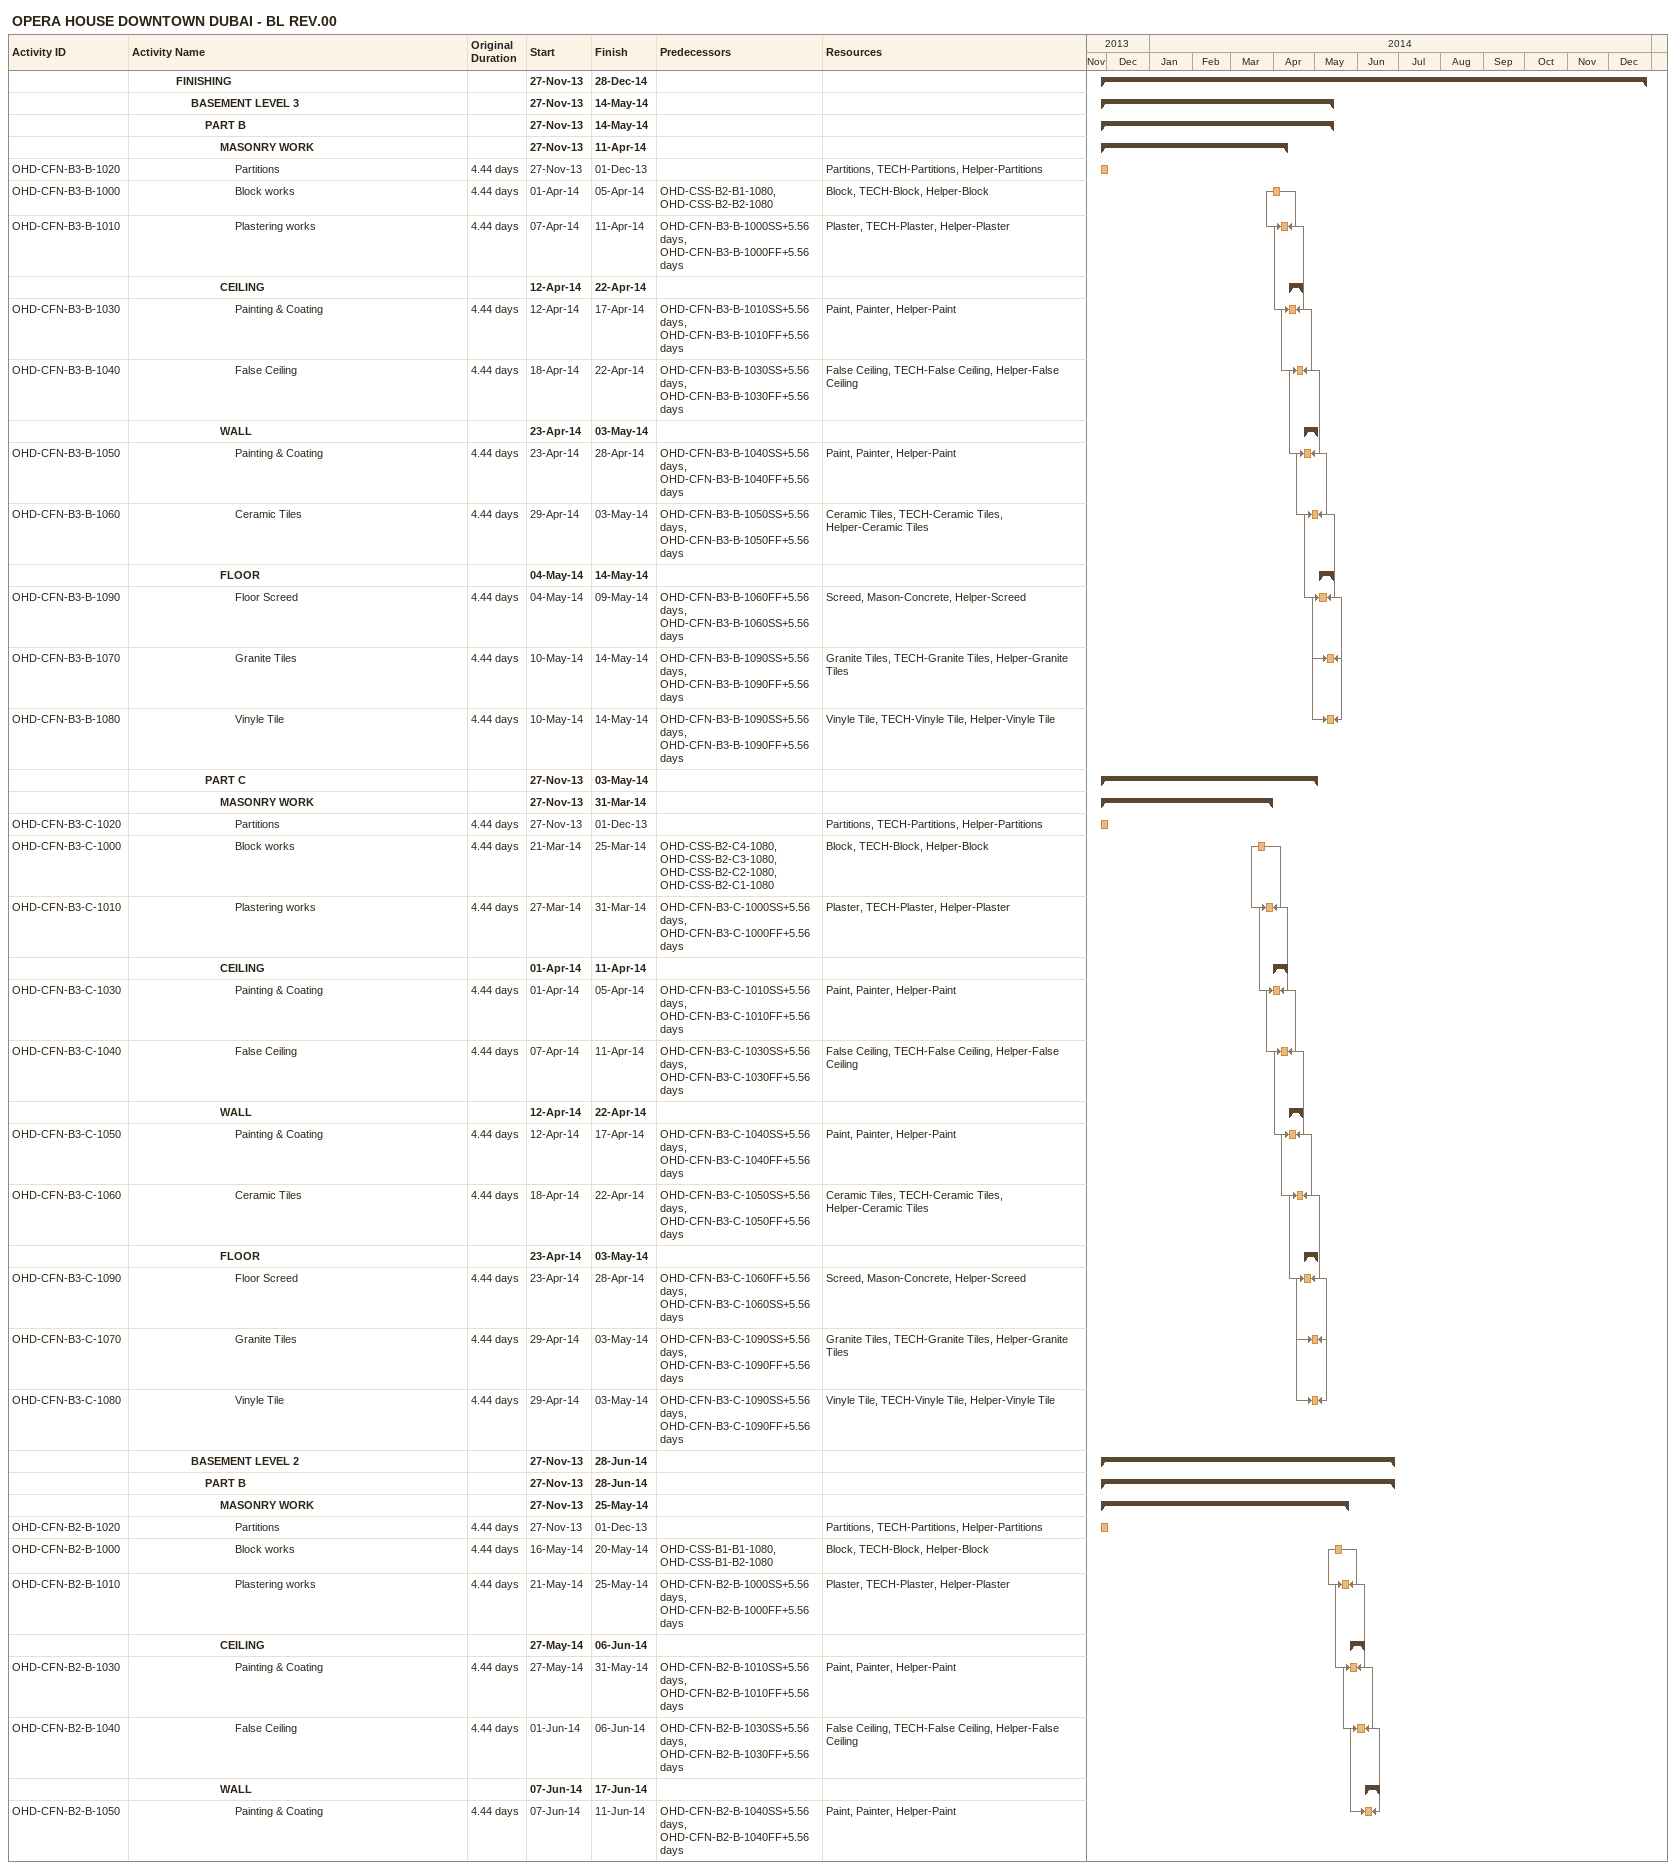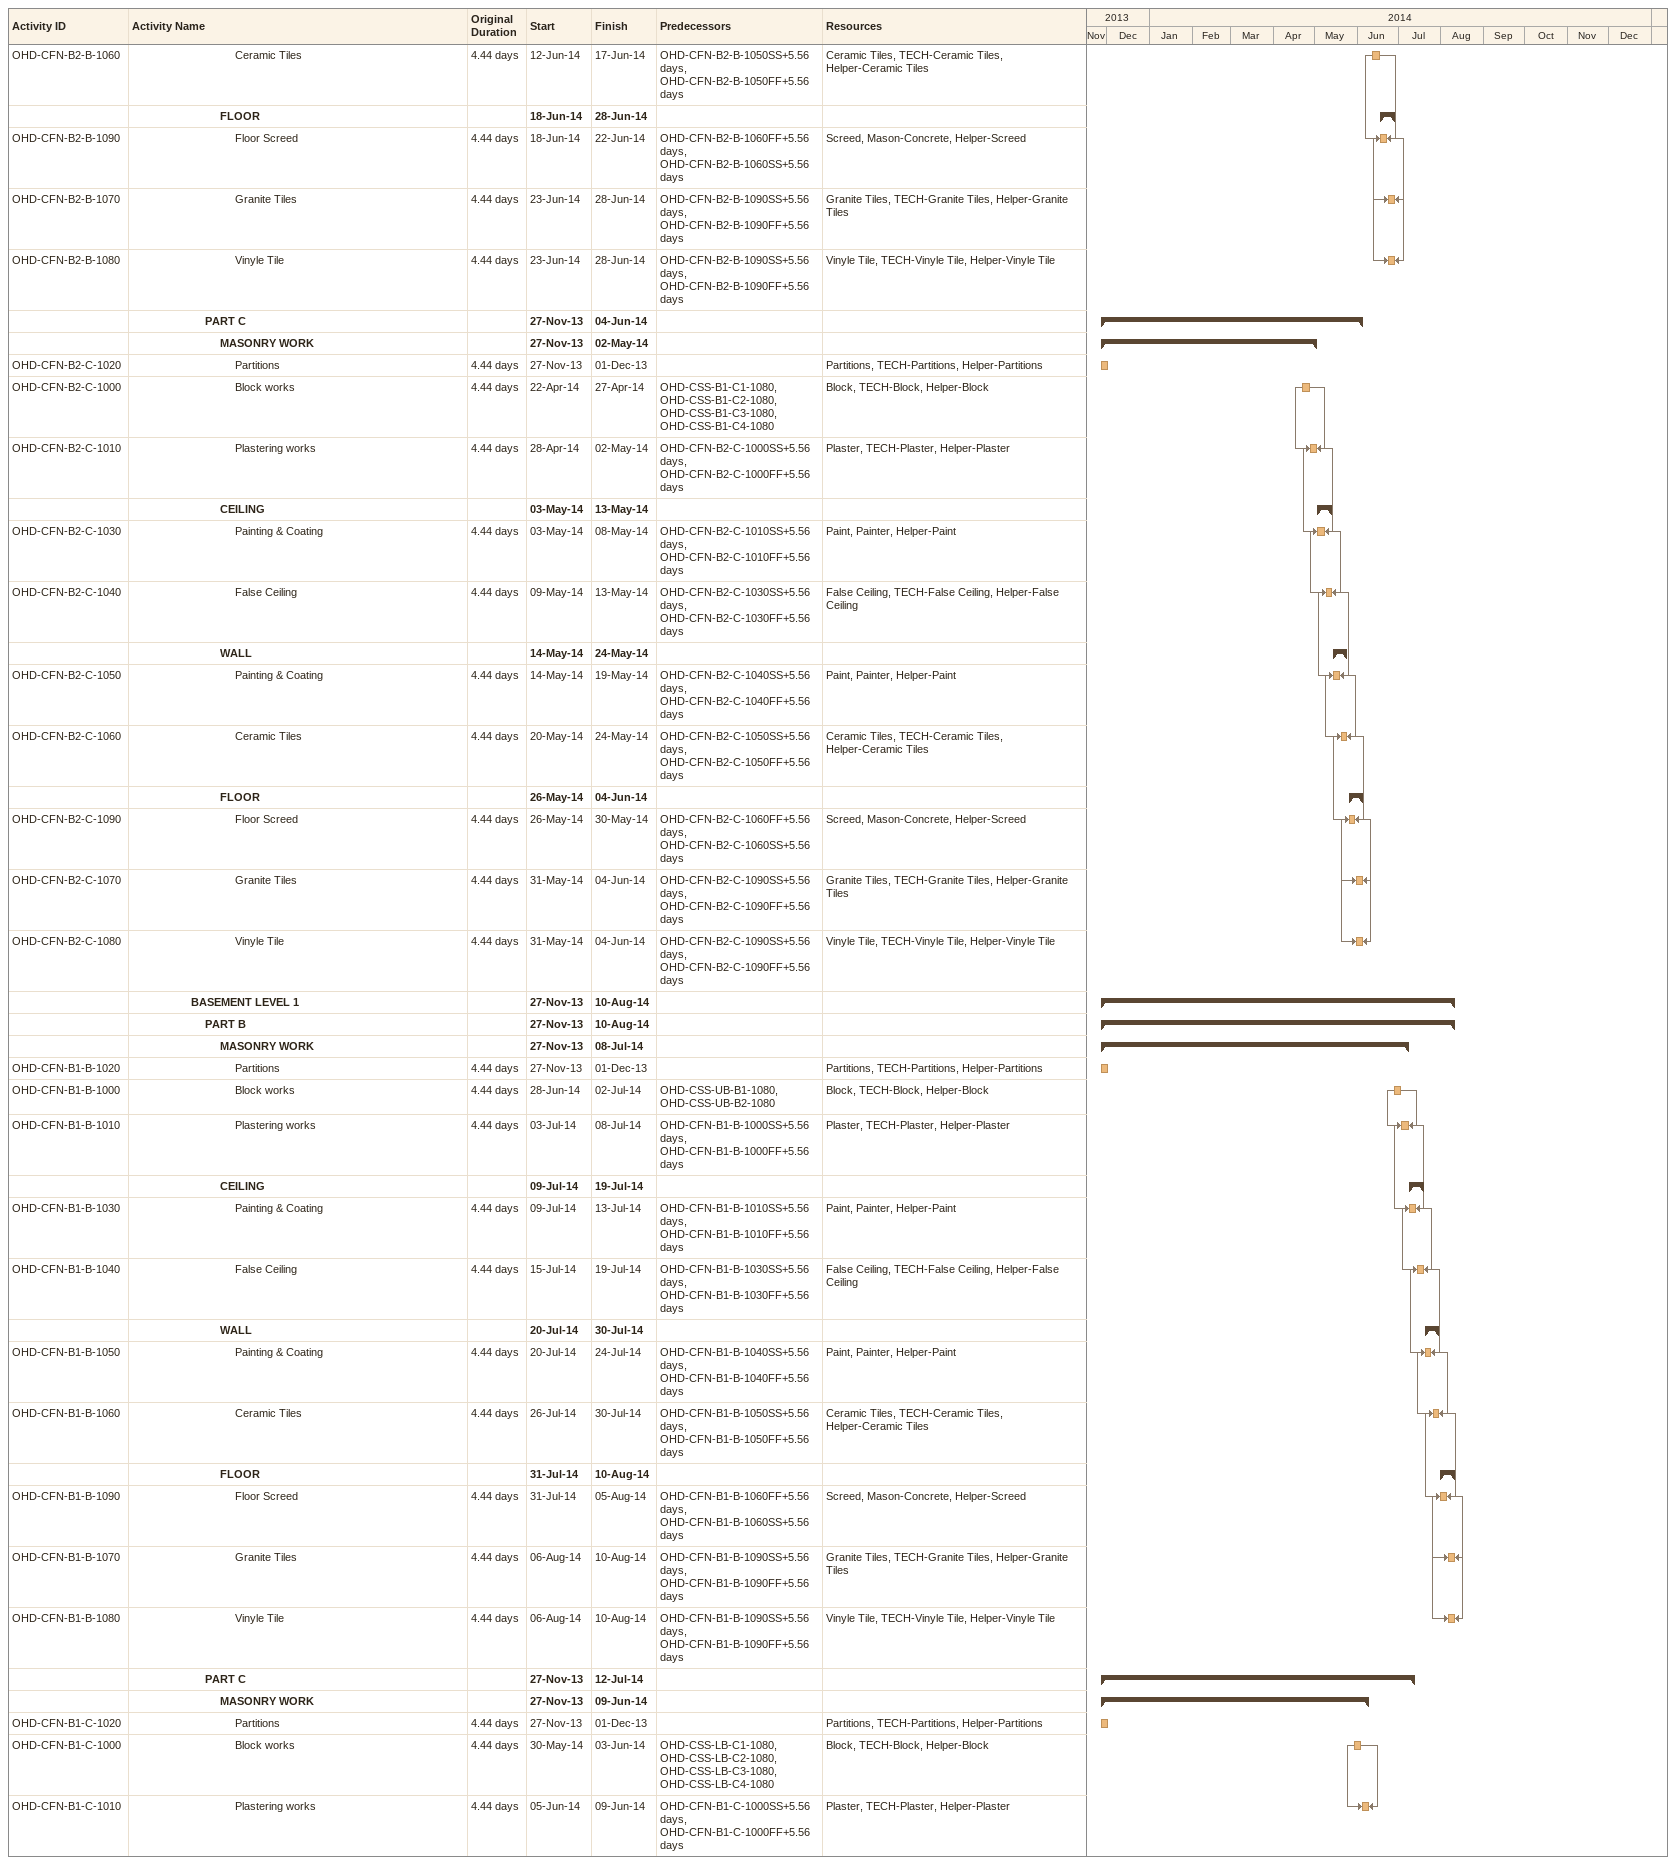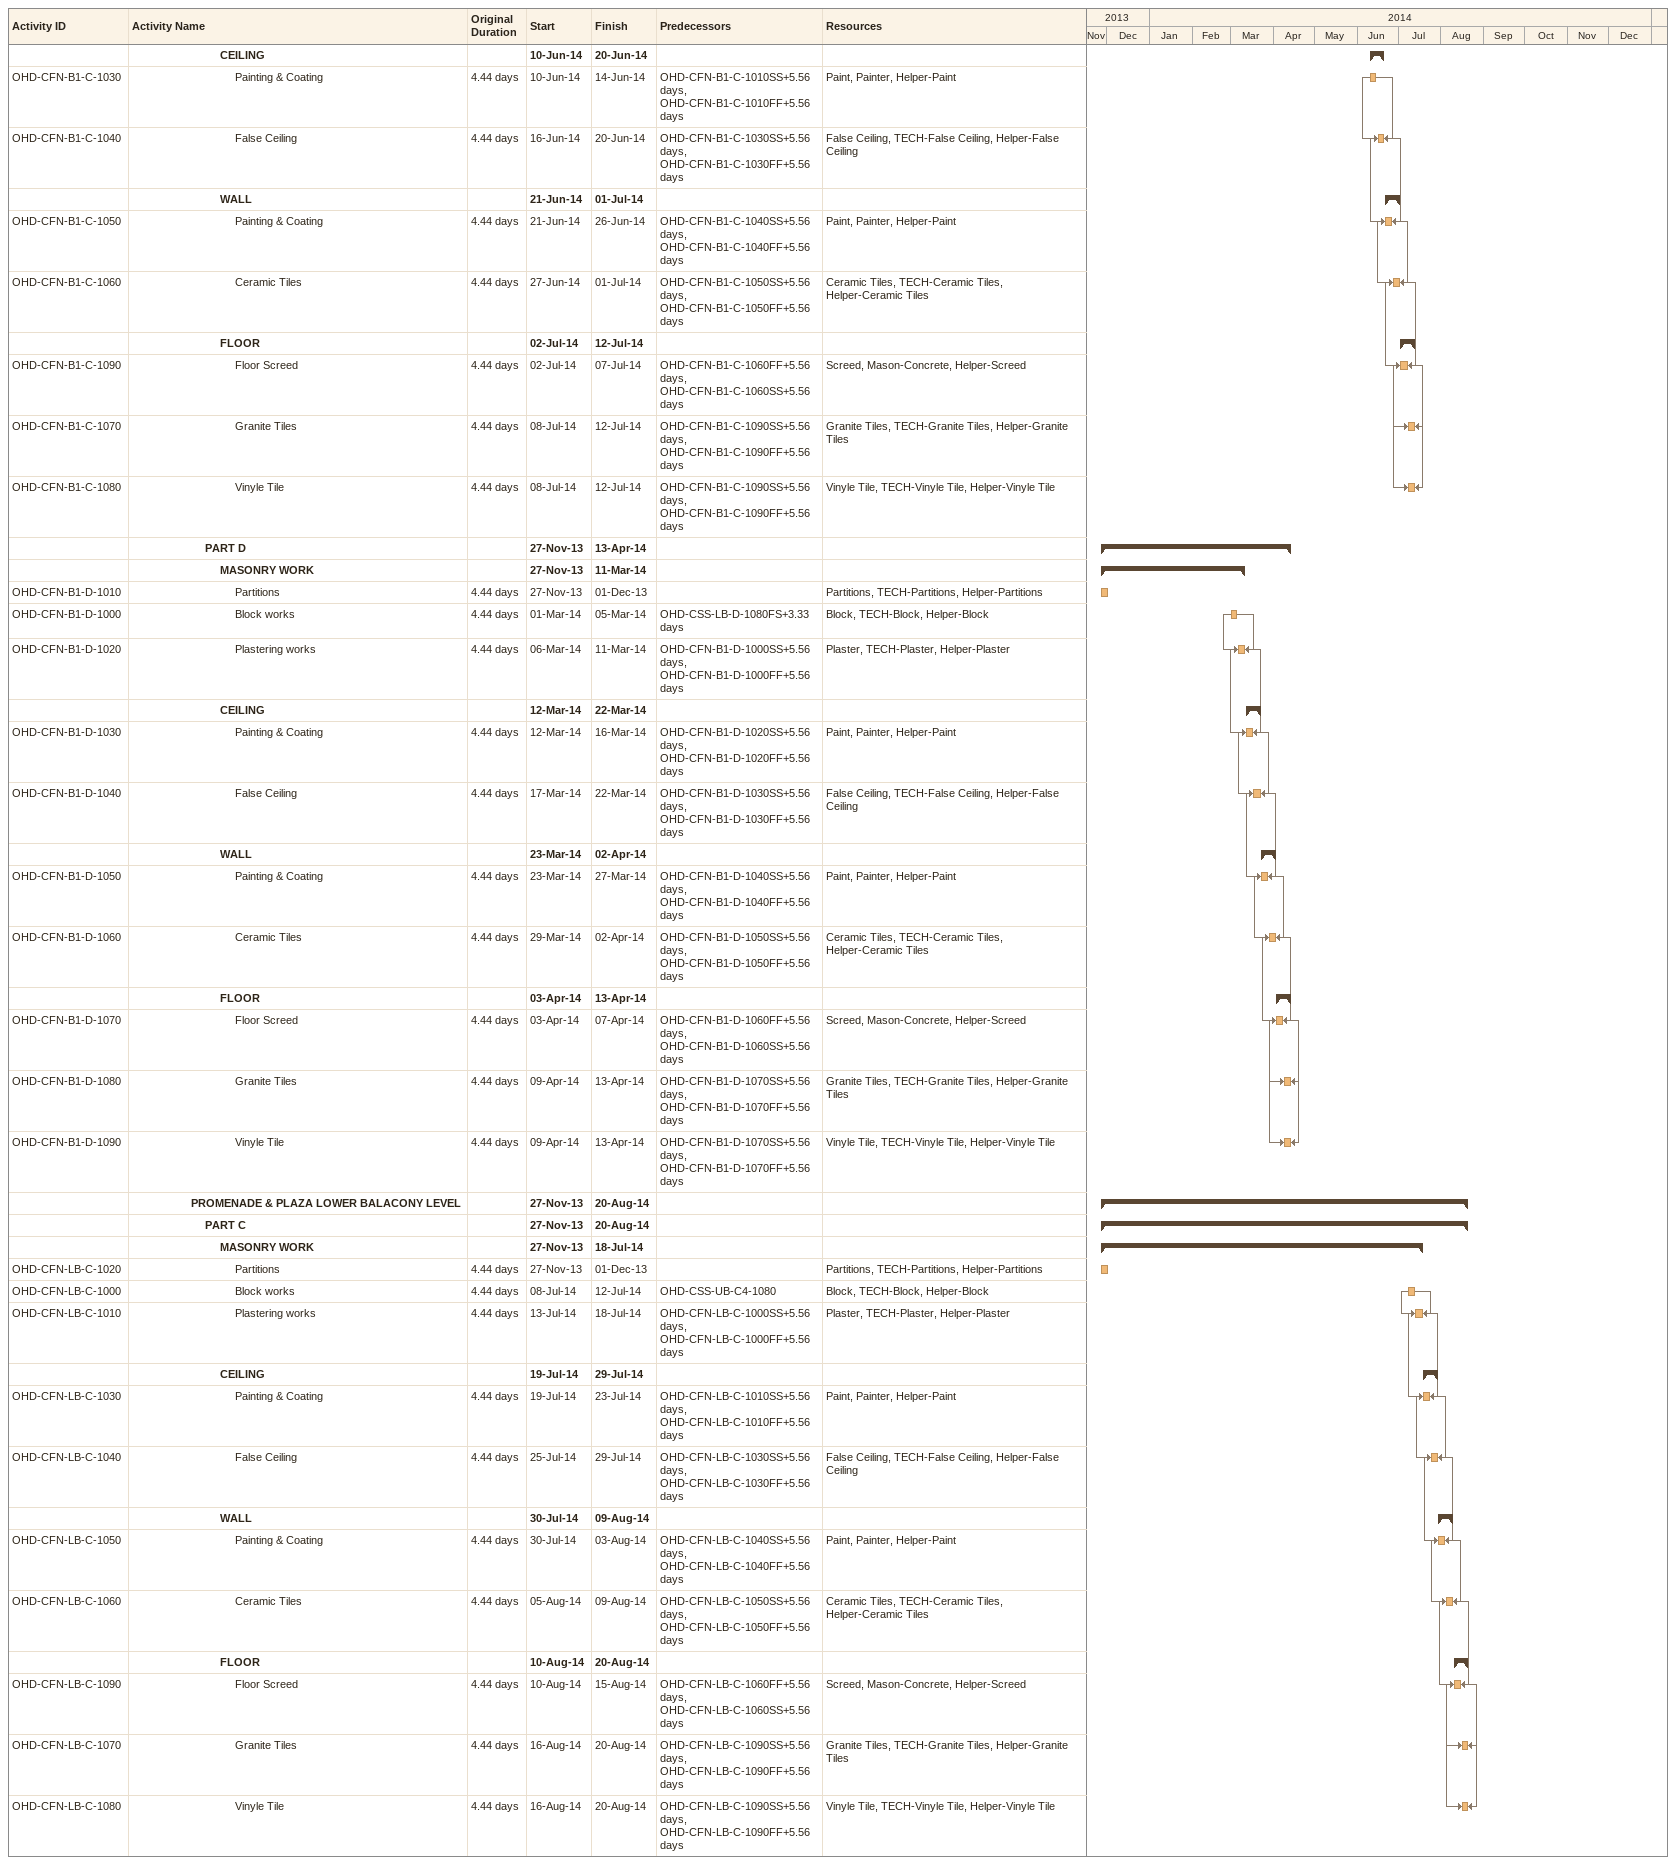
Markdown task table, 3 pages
OPERA HOUSE DOWNTOWN DUBAI - BL REV.00

| ID | Level | Task | Original duration | Start | Finish | Predecessors | Resources |
|---|---|---|---|---|---|---|---|
|  | 4 | **FINISHING** |  | 2013-11-27 | 2014-12-28 |  |  |
|  | 5 | **BASEMENT LEVEL 3** |  | 2013-11-27 | 2014-05-14 |  |  |
|  | 6 | **PART B** |  | 2013-11-27 | 2014-05-14 |  |  |
|  | 7 | **MASONRY WORK** |  | 2013-11-27 | 2014-04-11 |  |  |
| OHD-CFN-B3-B-1020 | 8 | Partitions | 4.44d | 2013-11-27 | 2013-12-01 |  | Partitions, TECH-Partitions, Helper-Partitions |
| OHD-CFN-B3-B-1000 | 8 | Block works | 4.44d | 2014-04-01 | 2014-04-05 | OHD-CSS-B2-B1-1080, OHD-CSS-B2-B2-1080 | Block, TECH-Block, Helper-Block |
| OHD-CFN-B3-B-1010 | 8 | Plastering works | 4.44d | 2014-04-07 | 2014-04-11 | OHD-CFN-B3-B-1000SS+5.56d, OHD-CFN-B3-B-1000FF+5.56d | Plaster, TECH-Plaster, Helper-Plaster |
|  | 7 | **CEILING** |  | 2014-04-12 | 2014-04-22 |  |  |
| OHD-CFN-B3-B-1030 | 8 | Painting & Coating | 4.44d | 2014-04-12 | 2014-04-17 | OHD-CFN-B3-B-1010SS+5.56d, OHD-CFN-B3-B-1010FF+5.56d | Paint, Painter, Helper-Paint |
| OHD-CFN-B3-B-1040 | 8 | False Ceiling | 4.44d | 2014-04-18 | 2014-04-22 | OHD-CFN-B3-B-1030SS+5.56d, OHD-CFN-B3-B-1030FF+5.56d | False Ceiling, TECH-False Ceiling, Helper-False Ceiling |
|  | 7 | **WALL** |  | 2014-04-23 | 2014-05-03 |  |  |
| OHD-CFN-B3-B-1050 | 8 | Painting & Coating | 4.44d | 2014-04-23 | 2014-04-28 | OHD-CFN-B3-B-1040SS+5.56d, OHD-CFN-B3-B-1040FF+5.56d | Paint, Painter, Helper-Paint |
| OHD-CFN-B3-B-1060 | 8 | Ceramic Tiles | 4.44d | 2014-04-29 | 2014-05-03 | OHD-CFN-B3-B-1050SS+5.56d, OHD-CFN-B3-B-1050FF+5.56d | Ceramic Tiles, TECH-Ceramic Tiles, Helper-Ceramic Tiles |
|  | 7 | **FLOOR** |  | 2014-05-04 | 2014-05-14 |  |  |
| OHD-CFN-B3-B-1090 | 8 | Floor Screed | 4.44d | 2014-05-04 | 2014-05-09 | OHD-CFN-B3-B-1060FF+5.56d, OHD-CFN-B3-B-1060SS+5.56d | Screed, Mason-Concrete, Helper-Screed |
| OHD-CFN-B3-B-1070 | 8 | Granite Tiles | 4.44d | 2014-05-10 | 2014-05-14 | OHD-CFN-B3-B-1090SS+5.56d, OHD-CFN-B3-B-1090FF+5.56d | Granite Tiles, TECH-Granite Tiles, Helper-Granite Tiles |
| OHD-CFN-B3-B-1080 | 8 | Vinyle Tile | 4.44d | 2014-05-10 | 2014-05-14 | OHD-CFN-B3-B-1090SS+5.56d, OHD-CFN-B3-B-1090FF+5.56d | Vinyle Tile, TECH-Vinyle Tile, Helper-Vinyle Tile |
|  | 6 | **PART C** |  | 2013-11-27 | 2014-05-03 |  |  |
|  | 7 | **MASONRY WORK** |  | 2013-11-27 | 2014-03-31 |  |  |
| OHD-CFN-B3-C-1020 | 8 | Partitions | 4.44d | 2013-11-27 | 2013-12-01 |  | Partitions, TECH-Partitions, Helper-Partitions |
| OHD-CFN-B3-C-1000 | 8 | Block works | 4.44d | 2014-03-21 | 2014-03-25 | OHD-CSS-B2-C4-1080, OHD-CSS-B2-C3-1080, OHD-CSS-B2-C2-1080, OHD-CSS-B2-C1-1080 | Block, TECH-Block, Helper-Block |
| OHD-CFN-B3-C-1010 | 8 | Plastering works | 4.44d | 2014-03-27 | 2014-03-31 | OHD-CFN-B3-C-1000SS+5.56d, OHD-CFN-B3-C-1000FF+5.56d | Plaster, TECH-Plaster, Helper-Plaster |
|  | 7 | **CEILING** |  | 2014-04-01 | 2014-04-11 |  |  |
| OHD-CFN-B3-C-1030 | 8 | Painting & Coating | 4.44d | 2014-04-01 | 2014-04-05 | OHD-CFN-B3-C-1010SS+5.56d, OHD-CFN-B3-C-1010FF+5.56d | Paint, Painter, Helper-Paint |
| OHD-CFN-B3-C-1040 | 8 | False Ceiling | 4.44d | 2014-04-07 | 2014-04-11 | OHD-CFN-B3-C-1030SS+5.56d, OHD-CFN-B3-C-1030FF+5.56d | False Ceiling, TECH-False Ceiling, Helper-False Ceiling |
|  | 7 | **WALL** |  | 2014-04-12 | 2014-04-22 |  |  |
| OHD-CFN-B3-C-1050 | 8 | Painting & Coating | 4.44d | 2014-04-12 | 2014-04-17 | OHD-CFN-B3-C-1040SS+5.56d, OHD-CFN-B3-C-1040FF+5.56d | Paint, Painter, Helper-Paint |
| OHD-CFN-B3-C-1060 | 8 | Ceramic Tiles | 4.44d | 2014-04-18 | 2014-04-22 | OHD-CFN-B3-C-1050SS+5.56d, OHD-CFN-B3-C-1050FF+5.56d | Ceramic Tiles, TECH-Ceramic Tiles, Helper-Ceramic Tiles |
|  | 7 | **FLOOR** |  | 2014-04-23 | 2014-05-03 |  |  |
| OHD-CFN-B3-C-1090 | 8 | Floor Screed | 4.44d | 2014-04-23 | 2014-04-28 | OHD-CFN-B3-C-1060FF+5.56d, OHD-CFN-B3-C-1060SS+5.56d | Screed, Mason-Concrete, Helper-Screed |
| OHD-CFN-B3-C-1070 | 8 | Granite Tiles | 4.44d | 2014-04-29 | 2014-05-03 | OHD-CFN-B3-C-1090SS+5.56d, OHD-CFN-B3-C-1090FF+5.56d | Granite Tiles, TECH-Granite Tiles, Helper-Granite Tiles |
| OHD-CFN-B3-C-1080 | 8 | Vinyle Tile | 4.44d | 2014-04-29 | 2014-05-03 | OHD-CFN-B3-C-1090SS+5.56d, OHD-CFN-B3-C-1090FF+5.56d | Vinyle Tile, TECH-Vinyle Tile, Helper-Vinyle Tile |
|  | 5 | **BASEMENT LEVEL 2** |  | 2013-11-27 | 2014-06-28 |  |  |
|  | 6 | **PART B** |  | 2013-11-27 | 2014-06-28 |  |  |
|  | 7 | **MASONRY WORK** |  | 2013-11-27 | 2014-05-25 |  |  |
| OHD-CFN-B2-B-1020 | 8 | Partitions | 4.44d | 2013-11-27 | 2013-12-01 |  | Partitions, TECH-Partitions, Helper-Partitions |
| OHD-CFN-B2-B-1000 | 8 | Block works | 4.44d | 2014-05-16 | 2014-05-20 | OHD-CSS-B1-B1-1080, OHD-CSS-B1-B2-1080 | Block, TECH-Block, Helper-Block |
| OHD-CFN-B2-B-1010 | 8 | Plastering works | 4.44d | 2014-05-21 | 2014-05-25 | OHD-CFN-B2-B-1000SS+5.56d, OHD-CFN-B2-B-1000FF+5.56d | Plaster, TECH-Plaster, Helper-Plaster |
|  | 7 | **CEILING** |  | 2014-05-27 | 2014-06-06 |  |  |
| OHD-CFN-B2-B-1030 | 8 | Painting & Coating | 4.44d | 2014-05-27 | 2014-05-31 | OHD-CFN-B2-B-1010SS+5.56d, OHD-CFN-B2-B-1010FF+5.56d | Paint, Painter, Helper-Paint |
| OHD-CFN-B2-B-1040 | 8 | False Ceiling | 4.44d | 2014-06-01 | 2014-06-06 | OHD-CFN-B2-B-1030SS+5.56d, OHD-CFN-B2-B-1030FF+5.56d | False Ceiling, TECH-False Ceiling, Helper-False Ceiling |
|  | 7 | **WALL** |  | 2014-06-07 | 2014-06-17 |  |  |
| OHD-CFN-B2-B-1050 | 8 | Painting & Coating | 4.44d | 2014-06-07 | 2014-06-11 | OHD-CFN-B2-B-1040SS+5.56d, OHD-CFN-B2-B-1040FF+5.56d | Paint, Painter, Helper-Paint |
| OHD-CFN-B2-B-1060 | 8 | Ceramic Tiles | 4.44d | 2014-06-12 | 2014-06-17 | OHD-CFN-B2-B-1050SS+5.56d, OHD-CFN-B2-B-1050FF+5.56d | Ceramic Tiles, TECH-Ceramic Tiles, Helper-Ceramic Tiles |
|  | 7 | **FLOOR** |  | 2014-06-18 | 2014-06-28 |  |  |
| OHD-CFN-B2-B-1090 | 8 | Floor Screed | 4.44d | 2014-06-18 | 2014-06-22 | OHD-CFN-B2-B-1060FF+5.56d, OHD-CFN-B2-B-1060SS+5.56d | Screed, Mason-Concrete, Helper-Screed |
| OHD-CFN-B2-B-1070 | 8 | Granite Tiles | 4.44d | 2014-06-23 | 2014-06-28 | OHD-CFN-B2-B-1090SS+5.56d, OHD-CFN-B2-B-1090FF+5.56d | Granite Tiles, TECH-Granite Tiles, Helper-Granite Tiles |
| OHD-CFN-B2-B-1080 | 8 | Vinyle Tile | 4.44d | 2014-06-23 | 2014-06-28 | OHD-CFN-B2-B-1090SS+5.56d, OHD-CFN-B2-B-1090FF+5.56d | Vinyle Tile, TECH-Vinyle Tile, Helper-Vinyle Tile |
|  | 6 | **PART C** |  | 2013-11-27 | 2014-06-04 |  |  |
|  | 7 | **MASONRY WORK** |  | 2013-11-27 | 2014-05-02 |  |  |
| OHD-CFN-B2-C-1020 | 8 | Partitions | 4.44d | 2013-11-27 | 2013-12-01 |  | Partitions, TECH-Partitions, Helper-Partitions |
| OHD-CFN-B2-C-1000 | 8 | Block works | 4.44d | 2014-04-22 | 2014-04-27 | OHD-CSS-B1-C1-1080, OHD-CSS-B1-C2-1080, OHD-CSS-B1-C3-1080, OHD-CSS-B1-C4-1080 | Block, TECH-Block, Helper-Block |
| OHD-CFN-B2-C-1010 | 8 | Plastering works | 4.44d | 2014-04-28 | 2014-05-02 | OHD-CFN-B2-C-1000SS+5.56d, OHD-CFN-B2-C-1000FF+5.56d | Plaster, TECH-Plaster, Helper-Plaster |
|  | 7 | **CEILING** |  | 2014-05-03 | 2014-05-13 |  |  |
| OHD-CFN-B2-C-1030 | 8 | Painting & Coating | 4.44d | 2014-05-03 | 2014-05-08 | OHD-CFN-B2-C-1010SS+5.56d, OHD-CFN-B2-C-1010FF+5.56d | Paint, Painter, Helper-Paint |
| OHD-CFN-B2-C-1040 | 8 | False Ceiling | 4.44d | 2014-05-09 | 2014-05-13 | OHD-CFN-B2-C-1030SS+5.56d, OHD-CFN-B2-C-1030FF+5.56d | False Ceiling, TECH-False Ceiling, Helper-False Ceiling |
|  | 7 | **WALL** |  | 2014-05-14 | 2014-05-24 |  |  |
| OHD-CFN-B2-C-1050 | 8 | Painting & Coating | 4.44d | 2014-05-14 | 2014-05-19 | OHD-CFN-B2-C-1040SS+5.56d, OHD-CFN-B2-C-1040FF+5.56d | Paint, Painter, Helper-Paint |
| OHD-CFN-B2-C-1060 | 8 | Ceramic Tiles | 4.44d | 2014-05-20 | 2014-05-24 | OHD-CFN-B2-C-1050SS+5.56d, OHD-CFN-B2-C-1050FF+5.56d | Ceramic Tiles, TECH-Ceramic Tiles, Helper-Ceramic Tiles |
|  | 7 | **FLOOR** |  | 2014-05-26 | 2014-06-04 |  |  |
| OHD-CFN-B2-C-1090 | 8 | Floor Screed | 4.44d | 2014-05-26 | 2014-05-30 | OHD-CFN-B2-C-1060FF+5.56d, OHD-CFN-B2-C-1060SS+5.56d | Screed, Mason-Concrete, Helper-Screed |
| OHD-CFN-B2-C-1070 | 8 | Granite Tiles | 4.44d | 2014-05-31 | 2014-06-04 | OHD-CFN-B2-C-1090SS+5.56d, OHD-CFN-B2-C-1090FF+5.56d | Granite Tiles, TECH-Granite Tiles, Helper-Granite Tiles |
| OHD-CFN-B2-C-1080 | 8 | Vinyle Tile | 4.44d | 2014-05-31 | 2014-06-04 | OHD-CFN-B2-C-1090SS+5.56d, OHD-CFN-B2-C-1090FF+5.56d | Vinyle Tile, TECH-Vinyle Tile, Helper-Vinyle Tile |
|  | 5 | **BASEMENT LEVEL 1** |  | 2013-11-27 | 2014-08-10 |  |  |
|  | 6 | **PART B** |  | 2013-11-27 | 2014-08-10 |  |  |
|  | 7 | **MASONRY WORK** |  | 2013-11-27 | 2014-07-08 |  |  |
| OHD-CFN-B1-B-1020 | 8 | Partitions | 4.44d | 2013-11-27 | 2013-12-01 |  | Partitions, TECH-Partitions, Helper-Partitions |
| OHD-CFN-B1-B-1000 | 8 | Block works | 4.44d | 2014-06-28 | 2014-07-02 | OHD-CSS-UB-B1-1080, OHD-CSS-UB-B2-1080 | Block, TECH-Block, Helper-Block |
| OHD-CFN-B1-B-1010 | 8 | Plastering works | 4.44d | 2014-07-03 | 2014-07-08 | OHD-CFN-B1-B-1000SS+5.56d, OHD-CFN-B1-B-1000FF+5.56d | Plaster, TECH-Plaster, Helper-Plaster |
|  | 7 | **CEILING** |  | 2014-07-09 | 2014-07-19 |  |  |
| OHD-CFN-B1-B-1030 | 8 | Painting & Coating | 4.44d | 2014-07-09 | 2014-07-13 | OHD-CFN-B1-B-1010SS+5.56d, OHD-CFN-B1-B-1010FF+5.56d | Paint, Painter, Helper-Paint |
| OHD-CFN-B1-B-1040 | 8 | False Ceiling | 4.44d | 2014-07-15 | 2014-07-19 | OHD-CFN-B1-B-1030SS+5.56d, OHD-CFN-B1-B-1030FF+5.56d | False Ceiling, TECH-False Ceiling, Helper-False Ceiling |
|  | 7 | **WALL** |  | 2014-07-20 | 2014-07-30 |  |  |
| OHD-CFN-B1-B-1050 | 8 | Painting & Coating | 4.44d | 2014-07-20 | 2014-07-24 | OHD-CFN-B1-B-1040SS+5.56d, OHD-CFN-B1-B-1040FF+5.56d | Paint, Painter, Helper-Paint |
| OHD-CFN-B1-B-1060 | 8 | Ceramic Tiles | 4.44d | 2014-07-26 | 2014-07-30 | OHD-CFN-B1-B-1050SS+5.56d, OHD-CFN-B1-B-1050FF+5.56d | Ceramic Tiles, TECH-Ceramic Tiles, Helper-Ceramic Tiles |
|  | 7 | **FLOOR** |  | 2014-07-31 | 2014-08-10 |  |  |
| OHD-CFN-B1-B-1090 | 8 | Floor Screed | 4.44d | 2014-07-31 | 2014-08-05 | OHD-CFN-B1-B-1060FF+5.56d, OHD-CFN-B1-B-1060SS+5.56d | Screed, Mason-Concrete, Helper-Screed |
| OHD-CFN-B1-B-1070 | 8 | Granite Tiles | 4.44d | 2014-08-06 | 2014-08-10 | OHD-CFN-B1-B-1090SS+5.56d, OHD-CFN-B1-B-1090FF+5.56d | Granite Tiles, TECH-Granite Tiles, Helper-Granite Tiles |
| OHD-CFN-B1-B-1080 | 8 | Vinyle Tile | 4.44d | 2014-08-06 | 2014-08-10 | OHD-CFN-B1-B-1090SS+5.56d, OHD-CFN-B1-B-1090FF+5.56d | Vinyle Tile, TECH-Vinyle Tile, Helper-Vinyle Tile |
|  | 6 | **PART C** |  | 2013-11-27 | 2014-07-12 |  |  |
|  | 7 | **MASONRY WORK** |  | 2013-11-27 | 2014-06-09 |  |  |
| OHD-CFN-B1-C-1020 | 8 | Partitions | 4.44d | 2013-11-27 | 2013-12-01 |  | Partitions, TECH-Partitions, Helper-Partitions |
| OHD-CFN-B1-C-1000 | 8 | Block works | 4.44d | 2014-05-30 | 2014-06-03 | OHD-CSS-LB-C1-1080, OHD-CSS-LB-C2-1080, OHD-CSS-LB-C3-1080, OHD-CSS-LB-C4-1080 | Block, TECH-Block, Helper-Block |
| OHD-CFN-B1-C-1010 | 8 | Plastering works | 4.44d | 2014-06-05 | 2014-06-09 | OHD-CFN-B1-C-1000SS+5.56d, OHD-CFN-B1-C-1000FF+5.56d | Plaster, TECH-Plaster, Helper-Plaster |
|  | 7 | **CEILING** |  | 2014-06-10 | 2014-06-20 |  |  |
| OHD-CFN-B1-C-1030 | 8 | Painting & Coating | 4.44d | 2014-06-10 | 2014-06-14 | OHD-CFN-B1-C-1010SS+5.56d, OHD-CFN-B1-C-1010FF+5.56d | Paint, Painter, Helper-Paint |
| OHD-CFN-B1-C-1040 | 8 | False Ceiling | 4.44d | 2014-06-16 | 2014-06-20 | OHD-CFN-B1-C-1030SS+5.56d, OHD-CFN-B1-C-1030FF+5.56d | False Ceiling, TECH-False Ceiling, Helper-False Ceiling |
|  | 7 | **WALL** |  | 2014-06-21 | 2014-07-01 |  |  |
| OHD-CFN-B1-C-1050 | 8 | Painting & Coating | 4.44d | 2014-06-21 | 2014-06-26 | OHD-CFN-B1-C-1040SS+5.56d, OHD-CFN-B1-C-1040FF+5.56d | Paint, Painter, Helper-Paint |
| OHD-CFN-B1-C-1060 | 8 | Ceramic Tiles | 4.44d | 2014-06-27 | 2014-07-01 | OHD-CFN-B1-C-1050SS+5.56d, OHD-CFN-B1-C-1050FF+5.56d | Ceramic Tiles, TECH-Ceramic Tiles, Helper-Ceramic Tiles |
|  | 7 | **FLOOR** |  | 2014-07-02 | 2014-07-12 |  |  |
| OHD-CFN-B1-C-1090 | 8 | Floor Screed | 4.44d | 2014-07-02 | 2014-07-07 | OHD-CFN-B1-C-1060FF+5.56d, OHD-CFN-B1-C-1060SS+5.56d | Screed, Mason-Concrete, Helper-Screed |
| OHD-CFN-B1-C-1070 | 8 | Granite Tiles | 4.44d | 2014-07-08 | 2014-07-12 | OHD-CFN-B1-C-1090SS+5.56d, OHD-CFN-B1-C-1090FF+5.56d | Granite Tiles, TECH-Granite Tiles, Helper-Granite Tiles |
| OHD-CFN-B1-C-1080 | 8 | Vinyle Tile | 4.44d | 2014-07-08 | 2014-07-12 | OHD-CFN-B1-C-1090SS+5.56d, OHD-CFN-B1-C-1090FF+5.56d | Vinyle Tile, TECH-Vinyle Tile, Helper-Vinyle Tile |
|  | 6 | **PART D** |  | 2013-11-27 | 2014-04-13 |  |  |
|  | 7 | **MASONRY WORK** |  | 2013-11-27 | 2014-03-11 |  |  |
| OHD-CFN-B1-D-1010 | 8 | Partitions | 4.44d | 2013-11-27 | 2013-12-01 |  | Partitions, TECH-Partitions, Helper-Partitions |
| OHD-CFN-B1-D-1000 | 8 | Block works | 4.44d | 2014-03-01 | 2014-03-05 | OHD-CSS-LB-D-1080FS+3.33d | Block, TECH-Block, Helper-Block |
| OHD-CFN-B1-D-1020 | 8 | Plastering works | 4.44d | 2014-03-06 | 2014-03-11 | OHD-CFN-B1-D-1000SS+5.56d, OHD-CFN-B1-D-1000FF+5.56d | Plaster, TECH-Plaster, Helper-Plaster |
|  | 7 | **CEILING** |  | 2014-03-12 | 2014-03-22 |  |  |
| OHD-CFN-B1-D-1030 | 8 | Painting & Coating | 4.44d | 2014-03-12 | 2014-03-16 | OHD-CFN-B1-D-1020SS+5.56d, OHD-CFN-B1-D-1020FF+5.56d | Paint, Painter, Helper-Paint |
| OHD-CFN-B1-D-1040 | 8 | False Ceiling | 4.44d | 2014-03-17 | 2014-03-22 | OHD-CFN-B1-D-1030SS+5.56d, OHD-CFN-B1-D-1030FF+5.56d | False Ceiling, TECH-False Ceiling, Helper-False Ceiling |
|  | 7 | **WALL** |  | 2014-03-23 | 2014-04-02 |  |  |
| OHD-CFN-B1-D-1050 | 8 | Painting & Coating | 4.44d | 2014-03-23 | 2014-03-27 | OHD-CFN-B1-D-1040SS+5.56d, OHD-CFN-B1-D-1040FF+5.56d | Paint, Painter, Helper-Paint |
| OHD-CFN-B1-D-1060 | 8 | Ceramic Tiles | 4.44d | 2014-03-29 | 2014-04-02 | OHD-CFN-B1-D-1050SS+5.56d, OHD-CFN-B1-D-1050FF+5.56d | Ceramic Tiles, TECH-Ceramic Tiles, Helper-Ceramic Tiles |
|  | 7 | **FLOOR** |  | 2014-04-03 | 2014-04-13 |  |  |
| OHD-CFN-B1-D-1070 | 8 | Floor Screed | 4.44d | 2014-04-03 | 2014-04-07 | OHD-CFN-B1-D-1060FF+5.56d, OHD-CFN-B1-D-1060SS+5.56d | Screed, Mason-Concrete, Helper-Screed |
| OHD-CFN-B1-D-1080 | 8 | Granite Tiles | 4.44d | 2014-04-09 | 2014-04-13 | OHD-CFN-B1-D-1070SS+5.56d, OHD-CFN-B1-D-1070FF+5.56d | Granite Tiles, TECH-Granite Tiles, Helper-Granite Tiles |
| OHD-CFN-B1-D-1090 | 8 | Vinyle Tile | 4.44d | 2014-04-09 | 2014-04-13 | OHD-CFN-B1-D-1070SS+5.56d, OHD-CFN-B1-D-1070FF+5.56d | Vinyle Tile, TECH-Vinyle Tile, Helper-Vinyle Tile |
|  | 5 | **PROMENADE & PLAZA LOWER BALACONY LEVEL** |  | 2013-11-27 | 2014-08-20 |  |  |
|  | 6 | **PART C** |  | 2013-11-27 | 2014-08-20 |  |  |
|  | 7 | **MASONRY WORK** |  | 2013-11-27 | 2014-07-18 |  |  |
| OHD-CFN-LB-C-1020 | 8 | Partitions | 4.44d | 2013-11-27 | 2013-12-01 |  | Partitions, TECH-Partitions, Helper-Partitions |
| OHD-CFN-LB-C-1000 | 8 | Block works | 4.44d | 2014-07-08 | 2014-07-12 | OHD-CSS-UB-C4-1080 | Block, TECH-Block, Helper-Block |
| OHD-CFN-LB-C-1010 | 8 | Plastering works | 4.44d | 2014-07-13 | 2014-07-18 | OHD-CFN-LB-C-1000SS+5.56d, OHD-CFN-LB-C-1000FF+5.56d | Plaster, TECH-Plaster, Helper-Plaster |
|  | 7 | **CEILING** |  | 2014-07-19 | 2014-07-29 |  |  |
| OHD-CFN-LB-C-1030 | 8 | Painting & Coating | 4.44d | 2014-07-19 | 2014-07-23 | OHD-CFN-LB-C-1010SS+5.56d, OHD-CFN-LB-C-1010FF+5.56d | Paint, Painter, Helper-Paint |
| OHD-CFN-LB-C-1040 | 8 | False Ceiling | 4.44d | 2014-07-25 | 2014-07-29 | OHD-CFN-LB-C-1030SS+5.56d, OHD-CFN-LB-C-1030FF+5.56d | False Ceiling, TECH-False Ceiling, Helper-False Ceiling |
|  | 7 | **WALL** |  | 2014-07-30 | 2014-08-09 |  |  |
| OHD-CFN-LB-C-1050 | 8 | Painting & Coating | 4.44d | 2014-07-30 | 2014-08-03 | OHD-CFN-LB-C-1040SS+5.56d, OHD-CFN-LB-C-1040FF+5.56d | Paint, Painter, Helper-Paint |
| OHD-CFN-LB-C-1060 | 8 | Ceramic Tiles | 4.44d | 2014-08-05 | 2014-08-09 | OHD-CFN-LB-C-1050SS+5.56d, OHD-CFN-LB-C-1050FF+5.56d | Ceramic Tiles, TECH-Ceramic Tiles, Helper-Ceramic Tiles |
|  | 7 | **FLOOR** |  | 2014-08-10 | 2014-08-20 |  |  |
| OHD-CFN-LB-C-1090 | 8 | Floor Screed | 4.44d | 2014-08-10 | 2014-08-15 | OHD-CFN-LB-C-1060FF+5.56d, OHD-CFN-LB-C-1060SS+5.56d | Screed, Mason-Concrete, Helper-Screed |
| OHD-CFN-LB-C-1070 | 8 | Granite Tiles | 4.44d | 2014-08-16 | 2014-08-20 | OHD-CFN-LB-C-1090SS+5.56d, OHD-CFN-LB-C-1090FF+5.56d | Granite Tiles, TECH-Granite Tiles, Helper-Granite Tiles |
| OHD-CFN-LB-C-1080 | 8 | Vinyle Tile | 4.44d | 2014-08-16 | 2014-08-20 | OHD-CFN-LB-C-1090SS+5.56d, OHD-CFN-LB-C-1090FF+5.56d | Vinyle Tile, TECH-Vinyle Tile, Helper-Vinyle Tile |
